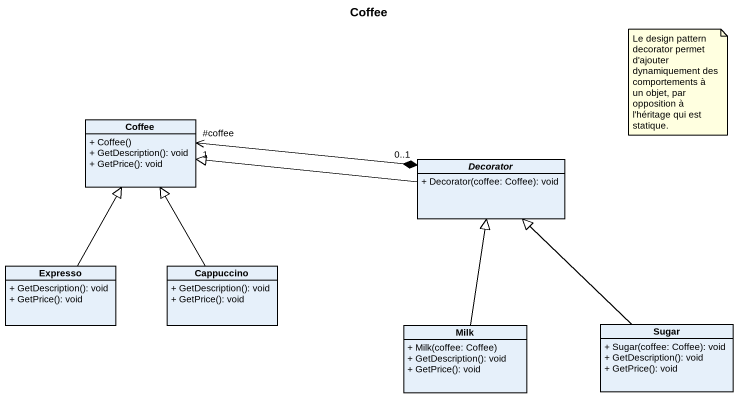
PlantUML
@startuml
title Coffee
hide circle
hide empty members
skinparam classAttributeIconSize 0
class Coffee {
  + Coffee()
  + GetDescription(): void
  + GetPrice(): void
}
abstract class Decorator {
  + Decorator(coffee: Coffee): void
}
class Expresso {
  + GetDescription(): void
  + GetPrice(): void
}
class Cappuccino {
  + GetDescription(): void
  + GetPrice(): void
}
class Milk {
  + Milk(coffee: Coffee)
  + GetDescription(): void
  + GetPrice(): void
}
class Sugar {
  + Sugar(coffee: Coffee): void
  + GetDescription(): void
  + GetPrice(): void
}
Coffee "#coffee\n1" <-right-* "0..1" Decorator
Decorator -left-|> Coffee
Expresso -up-|> Coffee
Cappuccino -up-|> Coffee
Milk -up-|> Decorator
Sugar -up-|> Decorator
note as N1
  Le design pattern decorator permet d'ajouter dynamiquement des comportements à un objet, par opposition à l'héritage qui est statique.
end note
@enduml
